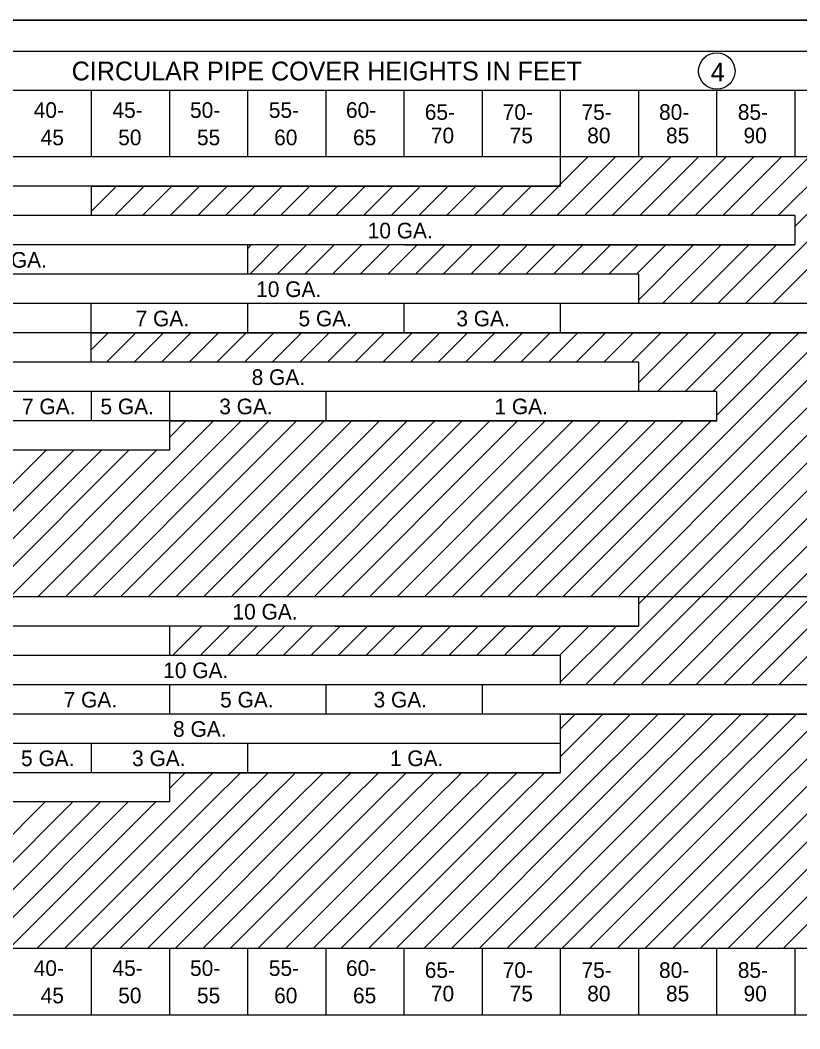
# Model space of a CAD drawing. Extents: x 1007 to 1035.5, y 1000.5 to 1021.5.
# Drawn here: x 1018.84 to 1028.82, y 1008.6 to 1021.5 of the extents above; entities that cross this region are included whole.
import ezdxf

# ---------------------------------------------------------------- set-up
doc = ezdxf.new("R2010")
doc.units = 0
for name, color, linetype in [('10', 7, 'Continuous'), ('11', 7, 'Continuous'), ('6', 7, 'Continuous')]:
    doc.layers.add(name, color=color, linetype=linetype)

msp = doc.modelspace()

# ---------------------------------------------------------------- linework, layer by layer
at = {"layer": '10'}
msp.add_line((1007, 1021.5), (1035.5, 1021.5), dxfattribs=at)
at = {"layer": '11'}
msp.add_lwpolyline([(1035.5, 1016.4), (1035.5, 1021.5), (1007, 1021.5), (1007, 1000.5), (1035.5, 1000.5), (1035.5, 1011.525)], dxfattribs=at)
at = {"layer": '6'}
for p, q in [((1035.5, 1021.1), (1007, 1021.1)), ((1035.5, 1020.6), (1011, 1020.6)), ((1031.45, 1020.6), (1011, 1020.6)), ((1031.45, 1020.6), (1011, 1020.6)), ((1019.75, 1020.6), (1019.75, 1019.75)), ((1020.75, 1020.6), (1020.75, 1019.75)), ((1021.75, 1020.6), (1021.75, 1019.75)), ((1022.75, 1020.6), (1022.75, 1019.75)), ((1023.75, 1020.6), (1023.75, 1019.75)), ((1024.75, 1020.6), (1024.75, 1019.75)), ((1025.75, 1020.6), (1025.75, 1019.75)), ((1026.75, 1020.6), (1026.75, 1019.75)), ((1027.75, 1020.6), (1027.75, 1019.75)), ((1028.75, 1020.6), (1028.75, 1019.75)), ((1035.5, 1019.75), (1008, 1019.75)), ((1035.5, 1019.75), (1011, 1019.75)), ((1025.355, 1019), (1026.105, 1019.75)), ((1025.708, 1019), (1026.458, 1019.75)), ((1025.75, 1019.75), (1025.75, 1019.375)), ((1026.062, 1019), (1026.812, 1019.75)), ((1026.415, 1019), (1027.165, 1019.75)), ((1026.769, 1019), (1027.519, 1019.75)), ((1027.122, 1019), (1027.872, 1019.75)), ((1027.476, 1019), (1028.226, 1019.75)), ((1027.83, 1019), (1028.58, 1019.75)), ((1028.183, 1019), (1028.933, 1019.75)), ((1028.537, 1019), (1029.287, 1019.75)), ((1028.75, 1018.86), (1029.64, 1019.75)), ((1025.75, 1019.375), (1008, 1019.375)), ((1019.75, 1019.375), (1019.75, 1019)), ((1019.759, 1019.061), (1020.073, 1019.375)), ((1020.051, 1019), (1020.426, 1019.375)), ((1020.405, 1019), (1020.78, 1019.375)), ((1020.758, 1019), (1021.133, 1019.375)), ((1021.112, 1019), (1021.487, 1019.375)), ((1021.466, 1019), (1021.841, 1019.375)), ((1021.819, 1019), (1022.194, 1019.375)), ((1022.173, 1019), (1022.548, 1019.375)), ((1022.526, 1019), (1022.901, 1019.375)), ((1022.88, 1019), (1023.255, 1019.375)), ((1023.233, 1019), (1023.608, 1019.375)), ((1023.587, 1019), (1023.962, 1019.375)), ((1023.94, 1019), (1024.315, 1019.375)), ((1024.294, 1019), (1024.669, 1019.375)), ((1024.648, 1019), (1025.023, 1019.375)), ((1025.001, 1019), (1025.376, 1019.375)), ((1028.75, 1019), (1008, 1019)), ((1028.119, 1017.875), (1029.244, 1019)), ((1028.472, 1017.875), (1029.597, 1019)), ((1028.75, 1019), (1028.75, 1018.625)), ((1028.75, 1018.625), (1008, 1018.625)), ((1021.75, 1018.625), (1021.75, 1018.25)), ((1021.75, 1018.577), (1021.798, 1018.625)), ((1021.777, 1018.25), (1022.152, 1018.625)), ((1022.13, 1018.25), (1022.505, 1018.625)), ((1022.484, 1018.25), (1022.859, 1018.625)), ((1022.837, 1018.25), (1023.212, 1018.625)), ((1023.191, 1018.25), (1023.566, 1018.625)), ((1023.544, 1018.25), (1023.919, 1018.625)), ((1023.898, 1018.25), (1024.273, 1018.625)), ((1024.251, 1018.25), (1024.626, 1018.625)), ((1024.605, 1018.25), (1024.98, 1018.625)), ((1024.958, 1018.25), (1025.333, 1018.625)), ((1025.312, 1018.25), (1025.687, 1018.625)), ((1025.665, 1018.25), (1026.04, 1018.625)), ((1026.019, 1018.25), (1026.394, 1018.625)), ((1026.372, 1018.25), (1026.747, 1018.625)), ((1026.726, 1018.25), (1027.101, 1018.625)), ((1026.75, 1017.92), (1027.455, 1018.625)), ((1027.058, 1017.875), (1027.808, 1018.625)), ((1027.412, 1017.875), (1028.162, 1018.625)), ((1027.765, 1017.875), (1028.515, 1018.625)), ((1026.75, 1018.25), (1008, 1018.25)), ((1026.75, 1018.25), (1026.75, 1017.875)), ((1035.5, 1017.875), (1008, 1017.875)), ((1019.747, 1017.875), (1019.747, 1017.5)), ((1021.75, 1017.875), (1021.75, 1017.5)), ((1023.75, 1017.875), (1023.75, 1017.5)), ((1025.75, 1017.875), (1025.75, 1017.5)), ((1035.5, 1017.5), (1008, 1017.5)), ((1019.747, 1017.5), (1019.747, 1017.125)), ((1019.756, 1017.29), (1019.966, 1017.5)), ((1019.944, 1017.125), (1020.319, 1017.5)), ((1020.298, 1017.125), (1020.673, 1017.5)), ((1020.651, 1017.125), (1021.026, 1017.5)), ((1021.005, 1017.125), (1021.38, 1017.5)), ((1021.358, 1017.125), (1021.733, 1017.5)), ((1021.712, 1017.125), (1022.087, 1017.5)), ((1022.065, 1017.125), (1022.44, 1017.5)), ((1022.419, 1017.125), (1022.794, 1017.5)), ((1022.773, 1017.125), (1023.148, 1017.5)), ((1023.126, 1017.125), (1023.501, 1017.5)), ((1023.48, 1017.125), (1023.855, 1017.5)), ((1023.833, 1017.125), (1024.208, 1017.5)), ((1024.187, 1017.125), (1024.562, 1017.5)), ((1024.54, 1017.125), (1024.915, 1017.5)), ((1024.894, 1017.125), (1025.269, 1017.5)), ((1025.247, 1017.125), (1025.622, 1017.5)), ((1025.601, 1017.125), (1025.976, 1017.5)), ((1025.955, 1017.125), (1026.33, 1017.5)), ((1026.308, 1017.125), (1026.683, 1017.5)), ((1026.662, 1017.125), (1027.037, 1017.5)), ((1026.759, 1016.868), (1027.39, 1017.5)), ((1026.994, 1016.75), (1027.744, 1017.5)), ((1027.347, 1016.75), (1028.097, 1017.5)), ((1027.658, 1016), (1029.158, 1017.5)), ((1027.701, 1016.75), (1028.451, 1017.5)), ((1027.759, 1016.454), (1028.804, 1017.5)), ((1028.012, 1016), (1029.512, 1017.5)), ((1028.365, 1016), (1029.865, 1017.5)), ((1028.719, 1016), (1030.219, 1017.5)), ((1026.75, 1017.125), (1008, 1017.125)), ((1026.75, 1017.125), (1026.75, 1016.75)), ((1027.75, 1016.75), (1008, 1016.75)), ((1019.75, 1016.75), (1019.75, 1016.375)), ((1020.75, 1016.75), (1020.75, 1016.375)), ((1022.75, 1016.75), (1022.75, 1016.375)), ((1027.75, 1016.75), (1027.75, 1016.375)), ((1027.75, 1016.375), (1008, 1016.375)), ((1020.75, 1016.375), (1020.75, 1016)), ((1020.759, 1016.172), (1020.962, 1016.375)), ((1020.94, 1016), (1021.315, 1016.375)), ((1021.294, 1016), (1021.669, 1016.375)), ((1021.648, 1016), (1022.023, 1016.375)), ((1022.001, 1016), (1022.376, 1016.375)), ((1022.355, 1016), (1022.73, 1016.375)), ((1022.708, 1016), (1023.083, 1016.375)), ((1023.062, 1016), (1023.437, 1016.375)), ((1023.415, 1016), (1023.79, 1016.375)), ((1023.769, 1016), (1024.144, 1016.375)), ((1024.122, 1016), (1024.497, 1016.375)), ((1024.476, 1016), (1024.851, 1016.375)), ((1024.83, 1016), (1025.205, 1016.375)), ((1025.183, 1016), (1025.558, 1016.375)), ((1025.537, 1016), (1025.912, 1016.375)), ((1025.89, 1016), (1026.265, 1016.375)), ((1026.244, 1016), (1026.619, 1016.375)), ((1026.597, 1016), (1026.972, 1016.375)), ((1026.951, 1016), (1027.326, 1016.375)), ((1027.304, 1016), (1027.679, 1016.375)), ((1020.75, 1016), (1008, 1016)), ((1017.298, 1014.125), (1019.173, 1016)), ((1017.651, 1014.125), (1019.526, 1016)), ((1018.005, 1014.125), (1019.88, 1016)), ((1018.358, 1014.125), (1020.233, 1016)), ((1018.712, 1014.125), (1020.587, 1016)), ((1019.065, 1014.125), (1020.94, 1016)), ((1019.419, 1014.125), (1021.294, 1016)), ((1019.773, 1014.125), (1021.648, 1016)), ((1020.126, 1014.125), (1022.001, 1016)), ((1020.48, 1014.125), (1022.355, 1016)), ((1020.833, 1014.125), (1022.708, 1016)), ((1021.187, 1014.125), (1023.062, 1016)), ((1021.54, 1014.125), (1023.415, 1016)), ((1021.894, 1014.125), (1023.769, 1016)), ((1022.247, 1014.125), (1024.122, 1016)), ((1022.601, 1014.125), (1024.476, 1016)), ((1022.955, 1014.125), (1024.83, 1016)), ((1023.308, 1014.125), (1025.183, 1016)), ((1023.662, 1014.125), (1025.537, 1016)), ((1024.015, 1014.125), (1025.89, 1016)), ((1024.369, 1014.125), (1026.244, 1016)), ((1024.722, 1014.125), (1026.597, 1016)), ((1025.076, 1014.125), (1026.951, 1016)), ((1025.429, 1014.125), (1027.304, 1016)), ((1025.783, 1014.125), (1027.658, 1016)), ((1026.137, 1014.125), (1028.012, 1016)), ((1026.49, 1014.125), (1028.365, 1016)), ((1026.75, 1014.031), (1028.719, 1016)), ((1027.197, 1014.125), (1029.072, 1016)), ((1027.551, 1014.125), (1029.426, 1016)), ((1027.904, 1014.125), (1029.779, 1016)), ((1028.258, 1014.125), (1030.133, 1016)), ((1028.611, 1014.125), (1030.486, 1016)), ((1035.5, 1014.125), (1007, 1014.125)), ((1030.875, 1014.125), (1008, 1014.125)), ((1026.072, 1013), (1027.197, 1014.125)), ((1026.425, 1013), (1027.55, 1014.125)), ((1026.75, 1014.125), (1026.75, 1013.75)), ((1026.779, 1013), (1027.904, 1014.125)), ((1027.133, 1013), (1028.258, 1014.125)), ((1027.486, 1013), (1028.611, 1014.125)), ((1027.84, 1013), (1028.965, 1014.125)), ((1028.193, 1013), (1029.318, 1014.125)), ((1028.547, 1013), (1029.672, 1014.125)), ((1026.75, 1013.75), (1008, 1013.75)), ((1020.75, 1013.75), (1020.75, 1013.375)), ((1020.789, 1013.375), (1021.164, 1013.75)), ((1021.143, 1013.375), (1021.518, 1013.75)), ((1021.497, 1013.375), (1021.872, 1013.75)), ((1021.85, 1013.375), (1022.225, 1013.75)), ((1022.204, 1013.375), (1022.579, 1013.75)), ((1022.558, 1013.375), (1022.933, 1013.75)), ((1022.911, 1013.375), (1023.286, 1013.75)), ((1023.265, 1013.375), (1023.64, 1013.75)), ((1023.619, 1013.375), (1023.994, 1013.75)), ((1023.972, 1013.375), (1024.347, 1013.75)), ((1024.326, 1013.375), (1024.701, 1013.75)), ((1024.679, 1013.375), (1025.054, 1013.75)), ((1025.033, 1013.375), (1025.408, 1013.75)), ((1025.386, 1013.375), (1025.761, 1013.75)), ((1025.74, 1013.375), (1026.115, 1013.75)), ((1025.75, 1013.032), (1026.468, 1013.75)), ((1025.75, 1013.375), (1008, 1013.375)), ((1025.75, 1013.375), (1025.75, 1013)), ((1035.5, 1013), (1008, 1013)), ((1020.75, 1013), (1020.75, 1012.625)), ((1022.75, 1013), (1022.75, 1012.625)), ((1024.75, 1013), (1024.75, 1012.625)), ((1035.5, 1012.625), (1008, 1012.625)), ((1025.526, 1011.5), (1026.651, 1012.625)), ((1025.75, 1012.625), (1025.75, 1012.25)), ((1025.759, 1012.44), (1025.943, 1012.625)), ((1025.759, 1012.087), (1026.297, 1012.625)), ((1025.879, 1011.5), (1027.004, 1012.625)), ((1026.233, 1011.5), (1027.358, 1012.625)), ((1026.586, 1011.5), (1027.711, 1012.625)), ((1026.94, 1011.5), (1028.065, 1012.625)), ((1027.293, 1011.5), (1028.418, 1012.625)), ((1027.647, 1011.5), (1028.772, 1012.625)), ((1028, 1011.5), (1029.125, 1012.625)), ((1028.354, 1011.5), (1029.479, 1012.625)), ((1028.708, 1011.5), (1029.833, 1012.625)), ((1025.75, 1012.25), (1008, 1012.25)), ((1019.75, 1012.25), (1019.75, 1011.875)), ((1021.75, 1012.25), (1021.75, 1011.875)), ((1025.75, 1012.25), (1025.75, 1011.875)), ((1025.75, 1011.875), (1008, 1011.875)), ((1020.75, 1011.875), (1020.75, 1011.5)), ((1020.759, 1011.683), (1020.951, 1011.875)), ((1020.929, 1011.5), (1021.304, 1011.875)), ((1021.283, 1011.5), (1021.658, 1011.875)), ((1021.637, 1011.5), (1022.012, 1011.875)), ((1021.99, 1011.5), (1022.365, 1011.875)), ((1022.344, 1011.5), (1022.719, 1011.875)), ((1022.697, 1011.5), (1023.072, 1011.875)), ((1023.051, 1011.5), (1023.426, 1011.875)), ((1023.404, 1011.5), (1023.779, 1011.875)), ((1023.758, 1011.5), (1024.133, 1011.875)), ((1024.111, 1011.5), (1024.486, 1011.875)), ((1024.465, 1011.5), (1024.84, 1011.875)), ((1024.818, 1011.5), (1025.193, 1011.875)), ((1025.172, 1011.5), (1025.547, 1011.875)), ((1020.75, 1011.5), (1008, 1011.5)), ((1017.287, 1009.625), (1019.162, 1011.5)), ((1017.64, 1009.625), (1019.515, 1011.5)), ((1017.994, 1009.625), (1019.869, 1011.5)), ((1018.347, 1009.625), (1020.222, 1011.5)), ((1018.701, 1009.625), (1020.576, 1011.5)), ((1019.054, 1009.625), (1020.929, 1011.5)), ((1019.408, 1009.625), (1021.283, 1011.5)), ((1019.762, 1009.625), (1021.637, 1011.5)), ((1020.115, 1009.625), (1021.99, 1011.5)), ((1020.469, 1009.625), (1022.344, 1011.5)), ((1020.822, 1009.625), (1022.697, 1011.5)), ((1021.176, 1009.625), (1023.051, 1011.5)), ((1021.529, 1009.625), (1023.404, 1011.5)), ((1021.883, 1009.625), (1023.758, 1011.5)), ((1022.236, 1009.625), (1024.111, 1011.5)), ((1022.59, 1009.625), (1024.465, 1011.5)), ((1022.943, 1009.625), (1024.818, 1011.5)), ((1023.297, 1009.625), (1025.172, 1011.5)), ((1023.651, 1009.625), (1025.526, 1011.5)), ((1024.004, 1009.625), (1025.879, 1011.5)), ((1024.358, 1009.625), (1026.233, 1011.5)), ((1024.711, 1009.625), (1026.586, 1011.5)), ((1025.065, 1009.625), (1026.94, 1011.5)), ((1025.418, 1009.625), (1027.293, 1011.5)), ((1025.772, 1009.625), (1027.647, 1011.5)), ((1026.125, 1009.625), (1028, 1011.5)), ((1026.479, 1009.625), (1028.354, 1011.5)), ((1026.833, 1009.625), (1028.708, 1011.5)), ((1027.186, 1009.625), (1029.061, 1011.5)), ((1027.54, 1009.625), (1029.415, 1011.5)), ((1027.893, 1009.625), (1029.768, 1011.5)), ((1028.247, 1009.625), (1030.122, 1011.5)), ((1028.6, 1009.625), (1030.475, 1011.5)), ((1035.509, 1009.625), (1007, 1009.625)), ((1035.5, 1009.625), (1011, 1009.625)), ((1035.5, 1009.625), (1011, 1009.625)), ((1035.5, 1009.625), (1011, 1009.625)), ((1019.75, 1009.625), (1019.75, 1008.775)), ((1020.75, 1009.625), (1020.75, 1008.775)), ((1021.75, 1009.625), (1021.75, 1008.775)), ((1022.75, 1009.625), (1022.75, 1008.775)), ((1023.75, 1009.625), (1023.75, 1008.775)), ((1024.75, 1009.625), (1024.75, 1008.775)), ((1025.75, 1009.625), (1025.75, 1008.775)), ((1026.75, 1009.625), (1026.75, 1008.775)), ((1027.75, 1009.625), (1027.75, 1008.775)), ((1028.75, 1009.625), (1028.75, 1008.775)), ((1035.5, 1008.775), (1011, 1008.775)), ((1035.5, 1008.775), (1011, 1008.775))]:
    msp.add_line(p, q, dxfattribs=at)
for points in [[(1019.759, 1019.375), (1025.75, 1019.375)], [(1023.759, 1018.625), (1028.75, 1018.625)], [(1019.756, 1017.5), (1035.509, 1017.5), (1035.509, 1017.5)], [(1020.759, 1016.375), (1027.759, 1016.375), (1027.759, 1016.375)], [(1022.866, 1013.75), (1026.75, 1013.75)], [(1025.759, 1012.625), (1035.509, 1012.625), (1035.509, 1012.625)], [(1020.759, 1011.875), (1025.75, 1011.875)]]:
    msp.add_lwpolyline(points, dxfattribs=at)
msp.add_circle((1027.753, 1020.849), 0.233, dxfattribs=at)

# ---------------------------------------------------------------- texts
for s, height, p in [('CIRCULAR PIPE COVER HEIGHTS IN FEET', 0.24, (1019.5, 1020.73)), ('4', 0.24, (1027.676, 1020.716)), ('40-', 0.2, (1019.014, 1020.25)), ('45-', 0.2, (1020.022, 1020.25)), ('50-', 0.2, (1021.014, 1020.25)), ('55-', 0.2, (1022.022, 1020.25)), ('60-', 0.2, (1023.009, 1020.25)), ('65-', 0.2, (1024.017, 1020.225)), ('70-', 0.2, (1025.014, 1020.225)), ('75-', 0.2, (1026.022, 1020.225)), ('80-', 0.2, (1027.014, 1020.225)), ('85-', 0.2, (1028.022, 1020.225)), ('70', 0.2, (1024.095, 1019.925)), ('75', 0.2, (1025.103, 1019.925)), ('80', 0.2, (1026.095, 1019.925)), ('85', 0.2, (1027.103, 1019.925)), ('90', 0.2, (1028.095, 1019.925)), ('45', 0.2, (1019.103, 1019.9)), ('50', 0.2, (1020.095, 1019.9)), ('55', 0.2, (1021.103, 1019.9)), ('60', 0.2, (1022.09, 1019.9)), ('65', 0.2, (1023.099, 1019.9)), ('10 GA.', 0.2, (1023.287, 1018.709)), ('10 GA.', 0.2, (1018.35, 1018.334)), ('10 GA.', 0.2, (1021.86, 1017.959)), ('7 GA.', 0.2, (1020.318, 1017.584)), ('5 GA.', 0.2, (1022.402, 1017.584)), ('3 GA.', 0.2, (1024.421, 1017.584)), ('8 GA.', 0.2, (1021.802, 1016.834)), ('7 GA.', 0.2, (1018.864, 1016.459)), ('5 GA.', 0.2, (1019.868, 1016.459)), ('3 GA.', 0.2, (1021.388, 1016.459)), ('1 GA.', 0.2, (1024.908, 1016.459)), ('10 GA.', 0.2, (1021.557, 1013.834)), ('10 GA.', 0.2, (1020.671, 1013.084)), ('7 GA.', 0.2, (1019.397, 1012.709)), ('5 GA.', 0.2, (1021.399, 1012.709)), ('3 GA.', 0.2, (1023.362, 1012.709)), ('8 GA.', 0.2, (1020.797, 1012.334)), ('5 GA.', 0.2, (1018.852, 1011.959)), ('3 GA.', 0.2, (1020.272, 1011.959)), ('1 GA.', 0.2, (1023.571, 1011.959)), ('40-', 0.2, (1019.014, 1009.275)), ('45-', 0.2, (1020.022, 1009.275)), ('50-', 0.2, (1021.014, 1009.275)), ('55-', 0.2, (1022.022, 1009.275)), ('60-', 0.2, (1023.009, 1009.275)), ('65-', 0.2, (1024.017, 1009.25)), ('70-', 0.2, (1025.014, 1009.25)), ('75-', 0.2, (1026.022, 1009.25)), ('80-', 0.2, (1027.014, 1009.25)), ('85-', 0.2, (1028.022, 1009.25)), ('70', 0.2, (1024.095, 1008.95)), ('75', 0.2, (1025.103, 1008.95)), ('80', 0.2, (1026.095, 1008.95)), ('85', 0.2, (1027.103, 1008.95)), ('90', 0.2, (1028.095, 1008.95)), ('45', 0.2, (1019.103, 1008.925)), ('50', 0.2, (1020.095, 1008.925)), ('55', 0.2, (1021.103, 1008.925)), ('60', 0.2, (1022.09, 1008.925)), ('65', 0.2, (1023.099, 1008.925))]:
    msp.add_text(s, height=height, dxfattribs=at).set_placement(p)

doc.saveas('drawing.dxf')
